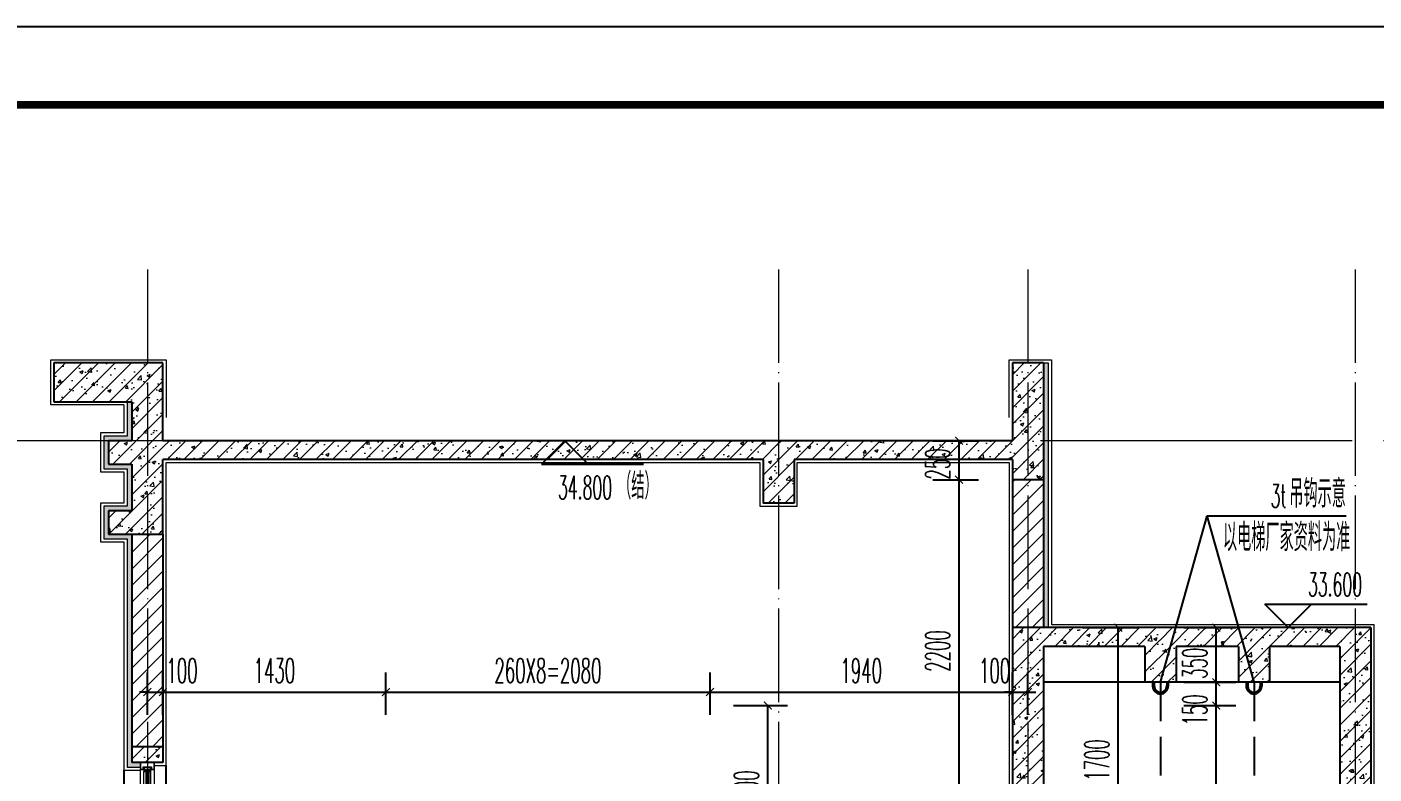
# Model space of a CAD drawing. Extents: x 826826 to 1642106, y -156213 to 399140.
# Drawn here: x 1561937 to 1570580, y 351966 to 356762 of the extents above; entities that cross this region are included whole.
import ezdxf

# ---------------------------------------------------------------- set-up
doc = ezdxf.new("R2010")
doc.units = 0
doc.header["$LTSCALE"] = 1000
doc.linetypes.add('DASH', pattern=[0.35, 0.25, -0.1])
doc.linetypes.add('DOTE', pattern=[2.42, 2, -0.2, 0.02, -0.2])
doc.layers.get('0').update_dxf_attribs({"linetype": 'CONTINUOUS'})
doc.layers.get('DEFPOINTS').update_dxf_attribs({"linetype": 'CONTINUOUS'})
for name, color, linetype in [('-TK', 7, 'CONTINUOUS'), ('DIM_ELEV', 3, 'CONTINUOUS'), ('DIM_IDEN', 67, 'CONTINUOUS'), ('PUB_DIM', 3, 'CONTINUOUS'), ('PUB_TEXT', 2, 'CONTINUOUS'), ('WALL', 5, 'CONTINUOUS'), ('尺寸标注', 3, 'CONTINUOUS'), ('看线', 251, 'CONTINUOUS'), ('立面-看线', 251, 'CONTINUOUS'), ('设备', 253, 'CONTINUOUS')]:
    doc.layers.add(name, color=color, linetype=linetype)
for name, color, linetype, lineweight in [('DOTE', 251, 'DOTE', 9), ('PUB_HATCH', 8, 'CONTINUOUS', 9), ('S_WINDOW', 144, 'CONTINUOUS', 15), ('内粉刷', 37, 'CONTINUOUS', 9), ('细细', 250, 'CONTINUOUS', 0)]:
    doc.layers.add(name, color=color, linetype=linetype, lineweight=lineweight)
doc.styles.add('_TCH_DIM', font='SIMPLEX.shx', dxfattribs={"width": 0.7, "bigfont": 'GBCBIG.shx'})
doc.styles.add('_TCH_DIM_T3', font='SIMPLEX.shx', dxfattribs={"width": 0.494118, "bigfont": 'GBCBIG.shx'})
doc.styles.add('DIM_FONT_T3', font='SIMPLEX', dxfattribs={"width": 0.705882, "bigfont": 'GBCBIG'})
doc.dimstyles.new('_TCH_ARCH&&50', dxfattribs={"dimtxt": 157.5, "dimasz": 50, "dimexe": 125, "dimexo": 150, "dimgap": 58.75, "dimtad": 1, "dimdec": 0, "dimzin": 0, "dimdsep": 46, "dimtxsty": '_TCH_DIM_T3', "dimblk": 'ARCHTICK', "dimcen": 0.09, "dimclrt": 7, "dimazin": 0, "dimtfac": 1, "dimtdec": 0, "dimtix": 1, "dimtmove": 2, "dimatfit": 3, "dimldrblk": 'ARCHTICK', "dimfxl": 0, "dimtolj": 1, "dimtzin": 0, "dimarcsym": 0})
pattern_1 = [(315, (-218910.2607, -140541.0897), (-1.767766953, -1.767766953), []), (315, (-218909.0822, -140541.0897), (-1.767766953, -1.767766953), [])]
pattern_2 = [(315, (-218910.2607, -141979.3279), (-1.767766953, -1.767766953), []), (315, (-218909.0822, -141979.3279), (-1.767766953, -1.767766953), [])]
pattern_3 = [(45, (604796.58, 429188.095), (-53.03303, 53.03303), [])]
pattern_4 = [(45, (604796.58, 429134.24), (-53.0330086, 53.0330086), []), (50, (604796.58, 429134.24), (215.178055, -18.82564), [22.5, -247.5]), (355, (604796.58, 429134.24), (-41.6254, 225.65764), [18, -198]), (100.4514, (604814.52, 429132.67), (173.552815, 206.831863), [19.122057, -210.342634]), (46.1842, (604796.58, 429194.24), (320.172315, -49.655704), [33.75, -371.25]), (96.6356, (604823.26, 429190.1), (280.39881, 292.23536), [28.68309, -315.5139]), (351.1842, (604796.6, 429194.24), (280.39858, 292.23558), [27, -297]), (21, (604826.58, 429179.24), (179.072116, -120.785667), [22.5, -247.5]), (326, (604826.58, 429179.24), (72.9946, 217.545014), [18, -198]), (71.4514, (604841.5, 429169.18), (252.06679, 96.75915), [19.122057, -210.342634]), (37.5, (604796.58, 429134.24), (3.6479566, 99.868156), [0, -195.6, 0, -201, 0, -198.75]), (7.5, (604796.58, 429134.24), (78.920861, 118.323514), [0, -114.6, 0, -191.1, 0, -75.75]), (327.5, (604729.68, 429134.24), (160.146731, -6.7664615), [0, -75, 0, -234, 0, -310.5]), (317.5, (604699.68, 429134.24), (174.95585, 30.031495), [0, -97.5, 0, -155.4, 0, -220.5])]

# ---------------------------------------------------------------- blocks, each defined once
blk = doc.blocks.new('A1')
blk.add_lwpolyline([(0, 59400), (0, 0), (84100, 0), (84100, 59400)], close=True)
at = {"const_width": 100}
blk.add_lwpolyline([(2500, 58400), (2500, 1000), (83100, 1000), (83100, 58400)], close=True, dxfattribs=at)
blk = doc.blocks.new('zrszerf')
at = {"layer": '细细'}
h = blk.add_hatch(dxfattribs=at)
h.set_pattern_fill('金属', color=256, style=0)
h.set_pattern_definition(pattern_1)
h.paths.add_polyline_path([(257694.9, 608543.3), (257714.9, 608543.3), (257714.9, 608556.8), (257764.9, 608556.8), (257764.9, 608543.3), (257784.9, 608543.3), (257784.9, 608588.3), (257694.9, 608588.3)])
h.paths.add_polyline_path([(257712.9, 608558.8), (257712.9, 608545.3), (257696.9, 608545.3), (257696.9, 608586.3), (257782.9, 608586.3), (257782.9, 608545.3), (257766.9, 608545.3), (257766.9, 608558.8)], flags=16)
h = blk.add_hatch(dxfattribs=at)
h.set_pattern_fill('金属', color=256, style=0)
h.set_pattern_definition(pattern_1)
h.paths.add_polyline_path([(257762.4, 608554.8), (257762.4, 608529.8), (257750.4, 608529.8), (257750.4, 608539.8), (257729.4, 608539.8), (257729.4, 608529.8), (257717.4, 608529.8), (257717.4, 608554.8)])
h.paths.add_polyline_path([(257719.4, 608552.8), (257719.4, 608531.8), (257727.4, 608531.8), (257727.4, 608541.8), (257752.4, 608541.8), (257752.4, 608531.8), (257760.4, 608531.8), (257760.4, 608552.8)], flags=16)
h = blk.add_hatch(color=256, dxfattribs=at)
edge = h.paths.add_edge_path()
edge.add_line((257735.4, 608539.8), (257735.4, 608527.8))
edge.add_arc((257739.9, 608519.5), 9.44, 61.51755, 118.48245, ccw=False)
edge.add_line((257744.4, 608527.8), (257744.4, 608539.8))
edge.add_arc((257739.9, 608548.1), 9.44, 241.51755, 298.48245, ccw=False)
h = blk.add_hatch(dxfattribs=at)
h.set_pattern_fill('金属', color=256, style=0)
h.set_pattern_definition(pattern_2)
h.paths.add_polyline_path([(257694.9, 607233.3), (257714.9, 607233.3), (257714.9, 607219.8), (257764.9, 607219.8), (257764.9, 607233.3), (257784.9, 607233.3), (257784.9, 607188.3), (257694.9, 607188.3)])
h.paths.add_polyline_path([(257712.9, 607217.8), (257712.9, 607231.3), (257696.9, 607231.3), (257696.9, 607190.3), (257782.9, 607190.3), (257782.9, 607231.3), (257766.9, 607231.3), (257766.9, 607217.8)], flags=16)
h = blk.add_hatch(dxfattribs=at)
h.set_pattern_fill('金属', color=256, style=0)
h.set_pattern_definition(pattern_2)
h.paths.add_polyline_path([(257762.4, 607221.8), (257762.4, 607246.8), (257750.4, 607246.8), (257750.4, 607236.8), (257729.4, 607236.8), (257729.4, 607246.8), (257717.4, 607246.8), (257717.4, 607221.8)])
h.paths.add_polyline_path([(257719.4, 607223.8), (257719.4, 607244.8), (257727.4, 607244.8), (257727.4, 607234.8), (257752.4, 607234.8), (257752.4, 607244.8), (257760.4, 607244.8), (257760.4, 607223.8)], flags=16)
h = blk.add_hatch(color=256, dxfattribs=at)
edge = h.paths.add_edge_path()
edge.add_line((257735.4, 607236.8), (257735.4, 607248.8))
edge.add_arc((257739.9, 607257.1), 9.44, 241.51755, 298.48245)
edge.add_line((257744.4, 607248.8), (257744.4, 607236.8))
edge.add_arc((257739.9, 607228.5), 9.44, 61.51755, 118.48245)
at = {"layer": 'S_WINDOW'}
for p, q in [((257694.9, 607233.3), (257694.9, 608543.3)), ((257717.4, 607246.8), (257717.4, 608529.8)), ((257762.4, 607246.8), (257762.4, 608529.8)), ((257784.9, 607233.3), (257784.9, 608543.3))]:
    blk.add_line(p, q, dxfattribs=at)
for points in [[(257784.9, 608588.3), (257784.9, 608543.3), (257764.9, 608543.3), (257764.9, 608556.8), (257714.9, 608556.8), (257714.9, 608543.3), (257694.9, 608543.3), (257694.9, 608588.3)], [(257782.9, 608586.3), (257782.9, 608545.3), (257766.9, 608545.3), (257766.9, 608558.8), (257712.9, 608558.8), (257712.9, 608545.3), (257696.9, 608545.3), (257696.9, 608586.3)], [(257762.4, 608554.8), (257762.4, 608529.8), (257750.4, 608529.8), (257750.4, 608539.8), (257729.4, 608539.8), (257729.4, 608529.8), (257717.4, 608529.8), (257717.4, 608554.8)], [(257760.4, 608552.8), (257760.4, 608531.8), (257752.4, 608531.8), (257752.4, 608541.8), (257727.4, 608541.8), (257727.4, 608531.8), (257719.4, 608531.8), (257719.4, 608552.8)], [(257784.9, 607188.3), (257784.9, 607233.3), (257764.9, 607233.3), (257764.9, 607219.8), (257714.9, 607219.8), (257714.9, 607233.3), (257694.9, 607233.3), (257694.9, 607188.3)], [(257782.9, 607190.3), (257782.9, 607231.3), (257766.9, 607231.3), (257766.9, 607217.8), (257712.9, 607217.8), (257712.9, 607231.3), (257696.9, 607231.3), (257696.9, 607190.3)], [(257762.4, 607221.8), (257762.4, 607246.8), (257750.4, 607246.8), (257750.4, 607236.8), (257729.4, 607236.8), (257729.4, 607246.8), (257717.4, 607246.8), (257717.4, 607221.8)], [(257760.4, 607223.8), (257760.4, 607244.8), (257752.4, 607244.8), (257752.4, 607234.8), (257727.4, 607234.8), (257727.4, 607244.8), (257719.4, 607244.8), (257719.4, 607223.8)]]:
    blk.add_lwpolyline(points, close=True, dxfattribs=at)
at = {"layer": '细细'}
for points in [[(257729.4, 608529.8), (257729.4, 607246.8)], [(257735.4, 607248.8), (257735.4, 608539.8)], [(257744.4, 607248.8), (257744.4, 608539.8)], [(257750.4, 608529.8), (257750.4, 607246.8)]]:
    blk.add_lwpolyline(points, dxfattribs=at)
for points in [[(257735.4, 608539.8), (257735.4, 608527.8, -0.253805), (257744.4, 608527.8), (257744.4, 608539.8, -0.253805)], [(257735.4, 607236.8), (257735.4, 607248.8, 0.253805), (257744.4, 607248.8), (257744.4, 607236.8, 0.253805)]]:
    blk.add_lwpolyline(points, format="xyb", close=True, dxfattribs=at)
blk = doc.blocks.new('_ArchTick')
at = {"color": 0, "linetype": 'ByBlock', "const_width": 0.15}
blk.add_lwpolyline([(-0.5, -0.5), (0.5, 0.5)], dxfattribs=at)
blk = doc.blocks.new('*D2236')
at = {"layer": 'DEFPOINTS', "color": 0}
for p in [(1566319.9, 352405.8), (1566691.1, 352405.8), (1566319.9, 351305.8)]:
    blk.add_point(p, dxfattribs=at)
at = {"layer": '尺寸标注', "color": 0, "lineweight": -2}
for p, q in [((1566469.9, 352405.8), (1566816.1, 352405.8)), ((1566691.1, 351305.8), (1566691.1, 352405.8)), ((1566469.9, 351305.8), (1566816.1, 351305.8))]:
    blk.add_line(p, q, dxfattribs=at)
at = {"layer": '尺寸标注', "color": 0, "lineweight": -2, "xscale": 50, "yscale": 50, "zscale": 50}
for p, rotation in [((1566691.1, 352405.8), 90), ((1566691.1, 351305.8), 270)]:
    blk.add_blockref('_ArchTick', p, dxfattribs=dict(at, rotation=rotation))
at = {"layer": '尺寸标注', "color": 7, "insert": (1566553.6, 351855.8), "char_height": 157.5, "attachment_point": 5, "rotation": 90, "style": '_TCH_DIM_T3'}
blk.add_mtext('\\A1;1100', dxfattribs=at)
blk = doc.blocks.new('*D2254')
at = {"layer": 'DEFPOINTS', "color": 0}
for p in [(1567599.1, 354105.8), (1567918.1, 354105.8), (1567599.1, 353855.8)]:
    blk.add_point(p, dxfattribs=at)
at = {"layer": '尺寸标注', "color": 0, "lineweight": -2}
for p, q in [((1567749.1, 354105.8), (1568043.1, 354105.8)), ((1567918.1, 353855.8), (1567918.1, 354105.8)), ((1567749.1, 353855.8), (1568043.1, 353855.8))]:
    blk.add_line(p, q, dxfattribs=at)
at = {"layer": '尺寸标注', "color": 0, "lineweight": -2, "xscale": 50, "yscale": 50, "zscale": 50}
for p, rotation in [((1567918.1, 354105.8), 90), ((1567918.1, 353855.8), 270)]:
    blk.add_blockref('_ArchTick', p, dxfattribs=dict(at, rotation=rotation))
at = {"layer": '尺寸标注', "color": 7, "insert": (1567780.6, 353956.4), "char_height": 157.5, "attachment_point": 5, "rotation": 90, "style": '_TCH_DIM_T3'}
blk.add_mtext('\\A1;250', dxfattribs=at)
blk = doc.blocks.new('*D2255')
at = {"layer": 'DEFPOINTS', "color": 0}
for p in [(1567599.1, 353855.8), (1567918.1, 353855.8), (1567599.1, 351655.8)]:
    blk.add_point(p, dxfattribs=at)
at = {"layer": '尺寸标注', "color": 0, "lineweight": -2}
for p, q in [((1567749.1, 353855.8), (1568043.1, 353855.8)), ((1567918.1, 351655.8), (1567918.1, 353855.8)), ((1567749.1, 351655.8), (1568043.1, 351655.8))]:
    blk.add_line(p, q, dxfattribs=at)
at = {"layer": '尺寸标注', "color": 0, "lineweight": -2, "xscale": 50, "yscale": 50, "zscale": 50}
for p, rotation in [((1567918.1, 353855.8), 90), ((1567918.1, 351655.8), 270)]:
    blk.add_blockref('_ArchTick', p, dxfattribs=dict(at, rotation=rotation))
at = {"layer": '尺寸标注', "color": 7, "insert": (1567780.6, 352755.8), "char_height": 157.5, "attachment_point": 5, "rotation": 90, "style": '_TCH_DIM_T3'}
blk.add_mtext('\\A1;2200', dxfattribs=at)
blk = doc.blocks.new('*D2268')
at = {"layer": 'DEFPOINTS', "color": 0}
for p in [(1568559.9, 352905.8), (1568939.5, 352905.8), (1568559.9, 351205.8)]:
    blk.add_point(p, dxfattribs=at)
at = {"layer": 'PUB_DIM', "color": 0, "lineweight": -2}
for p, q in [((1568709.9, 352905.8), (1569064.5, 352905.8)), ((1568939.5, 351205.8), (1568939.5, 352905.8)), ((1568709.9, 351205.8), (1569064.5, 351205.8))]:
    blk.add_line(p, q, dxfattribs=at)
at = {"layer": 'PUB_DIM', "color": 0, "lineweight": -2, "xscale": 50, "yscale": 50, "zscale": 50}
for p, rotation in [((1568939.5, 352905.8), 90), ((1568939.5, 351205.8), 270)]:
    blk.add_blockref('_ArchTick', p, dxfattribs=dict(at, rotation=rotation))
at = {"layer": 'PUB_DIM', "color": 7, "insert": (1568802, 352055.8), "char_height": 157.5, "attachment_point": 5, "rotation": 90, "style": '_TCH_DIM_T3'}
blk.add_mtext('\\A1;1700', dxfattribs=at)
blk = doc.blocks.new('*D2269')
at = {"layer": 'DEFPOINTS', "color": 0}
for p in [(1568359.9, 352492), (1568259.8, 352196.2), (1568359.9, 352196.2)]:
    blk.add_point(p, dxfattribs=at)
at = {"layer": '尺寸标注', "color": 0, "lineweight": -2}
for p, q in [((1568259.8, 352346.2), (1568259.8, 352617)), ((1568359.9, 352346.2), (1568359.9, 352617)), ((1568259.8, 352492), (1568209.8, 352492)), ((1568259.8, 352492), (1568359.9, 352492)), ((1568359.9, 352492), (1568409.9, 352492))]:
    blk.add_line(p, q, dxfattribs=at)
at = {"layer": '尺寸标注', "color": 0, "lineweight": -2, "xscale": 50, "yscale": 50, "zscale": 50}
blk.add_blockref('_ArchTick', (1568259.8, 352492), dxfattribs=at)
at = {"layer": '尺寸标注', "color": 0, "lineweight": -2, "xscale": 50, "yscale": 50, "zscale": 50, "rotation": 180}
blk.add_blockref('_ArchTick', (1568359.9, 352492), dxfattribs=at)
at = {"layer": '尺寸标注', "color": 7, "insert": (1568146.1, 352629.5), "char_height": 157.5, "attachment_point": 5, "style": '_TCH_DIM_T3'}
blk.add_mtext('\\A1;100', dxfattribs=at)
blk = doc.blocks.new('*D2270')
at = {"layer": 'DEFPOINTS', "color": 0}
for p in [(1568259.8, 352492), (1566320, 352196.2), (1568259.8, 352196.2)]:
    blk.add_point(p, dxfattribs=at)
at = {"layer": '尺寸标注', "color": 0, "lineweight": -2}
for p, q in [((1566320, 352346.2), (1566320, 352617)), ((1568259.8, 352346.2), (1568259.8, 352617)), ((1566320, 352492), (1568259.8, 352492))]:
    blk.add_line(p, q, dxfattribs=at)
at = {"layer": '尺寸标注', "color": 0, "lineweight": -2, "xscale": 50, "yscale": 50, "zscale": 50, "rotation": 180}
blk.add_blockref('_ArchTick', (1566320, 352492), dxfattribs=at)
at = {"layer": '尺寸标注', "color": 0, "lineweight": -2, "xscale": 50, "yscale": 50, "zscale": 50}
blk.add_blockref('_ArchTick', (1568259.8, 352492), dxfattribs=at)
at = {"layer": '尺寸标注', "color": 7, "insert": (1567289.9, 352629.5), "char_height": 157.5, "attachment_point": 5, "style": '_TCH_DIM_T3'}
blk.add_mtext('\\A1;1940', dxfattribs=at)
blk = doc.blocks.new('*D2271')
at = {"layer": 'DEFPOINTS', "color": 0}
for p in [(1566320, 352492), (1564240, 352196.2), (1566320, 352196.2)]:
    blk.add_point(p, dxfattribs=at)
at = {"layer": '尺寸标注', "color": 0, "lineweight": -2}
for p, q in [((1564240, 352346.2), (1564240, 352617)), ((1566320, 352346.2), (1566320, 352617)), ((1564240, 352492), (1566320, 352492))]:
    blk.add_line(p, q, dxfattribs=at)
at = {"layer": '尺寸标注', "color": 0, "lineweight": -2, "xscale": 50, "yscale": 50, "zscale": 50, "rotation": 180}
blk.add_blockref('_ArchTick', (1564240, 352492), dxfattribs=at)
at = {"layer": '尺寸标注', "color": 0, "lineweight": -2, "xscale": 50, "yscale": 50, "zscale": 50}
blk.add_blockref('_ArchTick', (1566320, 352492), dxfattribs=at)
at = {"layer": '尺寸标注', "color": 7, "insert": (1565280, 352629.5), "char_height": 157.5, "attachment_point": 5, "style": '_TCH_DIM_T3'}
blk.add_mtext('\\A1;260X8=2080', dxfattribs=at)
blk = doc.blocks.new('*D2272')
at = {"layer": 'DEFPOINTS', "color": 0}
for p in [(1564240, 352492), (1562809.9, 352196.2), (1564240, 352196.2)]:
    blk.add_point(p, dxfattribs=at)
at = {"layer": '尺寸标注', "color": 0, "lineweight": -2}
for p, q in [((1562809.9, 352346.2), (1562809.9, 352617)), ((1564240, 352346.2), (1564240, 352617)), ((1562809.9, 352492), (1564240, 352492))]:
    blk.add_line(p, q, dxfattribs=at)
at = {"layer": '尺寸标注', "color": 0, "lineweight": -2, "xscale": 50, "yscale": 50, "zscale": 50, "rotation": 180}
blk.add_blockref('_ArchTick', (1562809.9, 352492), dxfattribs=at)
at = {"layer": '尺寸标注', "color": 0, "lineweight": -2, "xscale": 50, "yscale": 50, "zscale": 50}
blk.add_blockref('_ArchTick', (1564240, 352492), dxfattribs=at)
at = {"layer": '尺寸标注', "color": 7, "insert": (1563524.9, 352629.5), "char_height": 157.5, "attachment_point": 5, "style": '_TCH_DIM_T3'}
blk.add_mtext('\\A1;1430', dxfattribs=at)
blk = doc.blocks.new('*D2273')
at = {"layer": 'DEFPOINTS', "color": 0}
for p in [(1562809.9, 352492), (1562709.9, 352196.2), (1562809.9, 352196.2)]:
    blk.add_point(p, dxfattribs=at)
at = {"layer": '尺寸标注', "color": 0, "lineweight": -2}
for p, q in [((1562709.9, 352346.2), (1562709.9, 352617)), ((1562809.9, 352346.2), (1562809.9, 352617)), ((1562709.9, 352492), (1562659.9, 352492)), ((1562709.9, 352492), (1562809.9, 352492)), ((1562809.9, 352492), (1562859.9, 352492))]:
    blk.add_line(p, q, dxfattribs=at)
at = {"layer": '尺寸标注', "color": 0, "lineweight": -2, "xscale": 50, "yscale": 50, "zscale": 50}
blk.add_blockref('_ArchTick', (1562709.9, 352492), dxfattribs=at)
at = {"layer": '尺寸标注', "color": 0, "lineweight": -2, "xscale": 50, "yscale": 50, "zscale": 50, "rotation": 180}
blk.add_blockref('_ArchTick', (1562809.9, 352492), dxfattribs=at)
at = {"layer": '尺寸标注', "color": 7, "insert": (1562932.1, 352629.5), "char_height": 157.5, "attachment_point": 5, "style": '_TCH_DIM_T3'}
blk.add_mtext('\\A1;100', dxfattribs=at)
blk = doc.blocks.new('*D2276')
at = {"layer": 'DEFPOINTS', "color": 0}
for p in [(1569209.9, 352405.8), (1569568.3, 352405.8), (1569209.9, 348305.8)]:
    blk.add_point(p, dxfattribs=at)
at = {"layer": 'PUB_DIM', "color": 0, "lineweight": -2}
for p, q in [((1569359.9, 352405.8), (1569693.3, 352405.8)), ((1569568.3, 348305.8), (1569568.3, 352405.8)), ((1569359.9, 348305.8), (1569693.3, 348305.8))]:
    blk.add_line(p, q, dxfattribs=at)
at = {"layer": 'PUB_DIM', "color": 0, "lineweight": -2, "xscale": 50, "yscale": 50, "zscale": 50}
for p, rotation in [((1569568.3, 352405.8), 90), ((1569568.3, 348305.8), 270)]:
    blk.add_blockref('_ArchTick', p, dxfattribs=dict(at, rotation=rotation))
at = {"layer": 'PUB_DIM', "color": 7, "insert": (1569430.8, 350355.8), "char_height": 157.5, "attachment_point": 5, "rotation": 90, "style": '_TCH_DIM_T3'}
blk.add_mtext('\\A1;4100', dxfattribs=at)
blk = doc.blocks.new('*D2277')
at = {"layer": 'DEFPOINTS', "color": 0}
for p in [(1569209.9, 352555.8), (1569568.3, 352555.8), (1569209.9, 352405.8)]:
    blk.add_point(p, dxfattribs=at)
at = {"layer": 'PUB_DIM', "color": 0, "lineweight": -2}
for p, q in [((1569359.9, 352555.8), (1569693.3, 352555.8)), ((1569568.3, 352405.8), (1569568.3, 352555.8)), ((1569359.9, 352405.8), (1569693.3, 352405.8))]:
    blk.add_line(p, q, dxfattribs=at)
at = {"layer": 'PUB_DIM', "color": 0, "lineweight": -2, "xscale": 50, "yscale": 50, "zscale": 50}
for p, rotation in [((1569568.3, 352555.8), 90), ((1569568.3, 352405.8), 270)]:
    blk.add_blockref('_ArchTick', p, dxfattribs=dict(at, rotation=rotation))
at = {"layer": 'PUB_DIM', "color": 7, "insert": (1569430.8, 352377.6), "char_height": 157.5, "attachment_point": 5, "rotation": 90, "style": '_TCH_DIM_T3'}
blk.add_mtext('\\A1;150', dxfattribs=at)
blk = doc.blocks.new('*D2278')
at = {"layer": 'DEFPOINTS', "color": 0}
for p in [(1569209.9, 352905.8), (1569568.3, 352905.8), (1569209.9, 352555.8)]:
    blk.add_point(p, dxfattribs=at)
at = {"layer": 'PUB_DIM', "color": 0, "lineweight": -2}
for p, q in [((1569359.9, 352905.8), (1569693.3, 352905.8)), ((1569568.3, 352555.8), (1569568.3, 352905.8)), ((1569359.9, 352555.8), (1569693.3, 352555.8))]:
    blk.add_line(p, q, dxfattribs=at)
at = {"layer": 'PUB_DIM', "color": 0, "lineweight": -2, "xscale": 50, "yscale": 50, "zscale": 50}
for p, rotation in [((1569568.3, 352905.8), 90), ((1569568.3, 352555.8), 270)]:
    blk.add_blockref('_ArchTick', p, dxfattribs=dict(at, rotation=rotation))
at = {"layer": 'PUB_DIM', "color": 7, "insert": (1569430.8, 352676.9), "char_height": 157.5, "attachment_point": 5, "rotation": 90, "style": '_TCH_DIM_T3'}
blk.add_mtext('\\A1;350', dxfattribs=at)

msp = doc.modelspace()

# ---------------------------------------------------------------- hatches: boundary and pattern name
at = {"layer": 'PUB_HATCH'}
h = msp.add_hatch(dxfattribs=at)
h.set_pattern_fill('钢筋混凝土', color=256, scale=30, style=0)
h.set_pattern_definition(pattern_4)
h.paths.add_polyline_path([(1562809.89, 353505.83), (1562809.89, 354605.83), (1562109.89, 354605.83), (1562109.89, 354355.83), (1562609.89, 354355.83), (1562609.89, 354105.83), (1562459.89, 354105.83), (1562459.89, 353955.83), (1562609.89, 353955.83), (1562609.89, 353655.83), (1562459.89, 353655.83), (1562459.89, 353505.83)])
h = msp.add_hatch(dxfattribs=at)
h.set_pattern_fill('钢筋混凝土', color=256, scale=30, style=0)
h.set_pattern_definition(pattern_4)
h.paths.add_polyline_path([(1568259.89, 354605.82), (1568259.91, 354105.83), (1568326.58, 354065.83), (1568459.91, 354105.83), (1568459.89, 354605.83)])
h = msp.add_hatch(dxfattribs=at)
h.set_pattern_fill('钢筋混凝土', color=256, scale=30, style=0)
h.set_pattern_definition(pattern_4)
h.paths.add_polyline_path([(1562809.89, 354105.83), (1562809.89, 353985.83), (1566659.89, 353985.83), (1566759.89, 354025.83), (1566759.89, 354105.83)])
h = msp.add_hatch(dxfattribs=at)
h.set_pattern_fill('钢筋混凝土', color=256, scale=30, style=0)
h.set_pattern_definition(pattern_4)
h.paths.add_polyline_path([(1568326.58, 354065.83), (1568259.91, 354105.83), (1566759.89, 354105.83), (1566759.89, 354025.83), (1566859.89, 353985.83), (1568259.92, 353985.83)])
h = msp.add_hatch(dxfattribs=at)
h.set_pattern_fill('钢筋混凝土', color=256, scale=30, style=0)
h.set_pattern_definition(pattern_4)
h.paths.add_polyline_path([(1568326.58, 354065.83), (1568259.92, 353985.83), (1568259.92, 353855.83), (1568459.92, 353855.83), (1568459.91, 354105.83)])
h = msp.add_hatch(dxfattribs=at)
h.set_pattern_fill('钢筋混凝土', color=256, scale=30, style=0)
h.set_pattern_definition(pattern_4)
h.paths.add_polyline_path([(1566759.89, 354025.83), (1566659.89, 353985.83), (1566659.89, 353705.83), (1566859.89, 353705.83), (1566859.89, 353985.83)])
h = msp.add_hatch(dxfattribs=at)
h.set_pattern_fill('普通砖', color=256, scale=30, style=0)
h.set_pattern_definition(pattern_3)
h.paths.add_polyline_path([(1568459.92, 353855.83), (1568259.92, 353855.83), (1568259.91, 352905.83), (1568459.91, 352905.83)])
h = msp.add_hatch(dxfattribs=at)
h.set_pattern_fill('普通砖', color=256, scale=30, style=0)
h.set_pattern_definition(pattern_3)
h.paths.add_polyline_path([(1562809.89, 353505.83), (1562709.86, 353505.83), (1562609.94, 353505.83), (1562609.95, 352140.84), (1562809.95, 352140.84), (1562809.94, 353505.83)])
h = msp.add_hatch(dxfattribs=at)
h.set_pattern_fill('钢筋混凝土', color=256, scale=30, style=0)
h.set_pattern_definition(pattern_4)
h.paths.add_polyline_path([(1568459.91, 352785.83), (1568259.91, 352905.83), (1568259.84, 351155.85), (1568326.54, 351155.94), (1568459.84, 351155.84)])
h = msp.add_hatch(dxfattribs=at)
h.set_pattern_fill('钢筋混凝土', color=256, scale=30, style=0)
h.set_pattern_definition(pattern_4)
h.paths.add_polyline_path([(1569209.88, 352825.83), (1569209.88, 352905.83), (1568259.91, 352905.83), (1568459.91, 352785.83), (1569109.88, 352785.83)])
h = msp.add_hatch(dxfattribs=at)
h.set_pattern_fill('钢筋混凝土', color=256, scale=30, style=0)
h.set_pattern_definition(pattern_4)
h.paths.add_polyline_path([(1569809.86, 352825.83), (1569809.86, 352905.83), (1569209.88, 352905.83), (1569209.88, 352825.83), (1569309.88, 352785.83), (1569709.86, 352785.83)])
h = msp.add_hatch(dxfattribs=at)
h.set_pattern_fill('钢筋混凝土', color=256, scale=30, style=0)
h.set_pattern_definition(pattern_4)
h.paths.add_polyline_path([(1570359.9, 352785.83), (1570559.89, 352905.83), (1569809.86, 352905.83), (1569809.86, 352825.83), (1569909.86, 352785.83)])
h = msp.add_hatch(dxfattribs=at)
h.set_pattern_fill('钢筋混凝土', color=256, scale=30, style=0)
h.set_pattern_definition(pattern_4)
h.paths.add_polyline_path([(1570559.89, 352905.83), (1570359.9, 352785.83), (1570359.9, 351205.83), (1570493.23, 351165.83), (1570559.9, 351205.83)])
h = msp.add_hatch(dxfattribs=at)
h.set_pattern_fill('钢筋混凝土', color=256, scale=30, style=0)
h.set_pattern_definition(pattern_4)
h.paths.add_polyline_path([(1569209.88, 352825.83), (1569109.88, 352785.83), (1569109.88, 352555.83), (1569309.88, 352555.83), (1569309.88, 352785.83)])
h = msp.add_hatch(dxfattribs=at)
h.set_pattern_fill('钢筋混凝土', color=256, scale=30, style=0)
h.set_pattern_definition(pattern_4)
h.paths.add_polyline_path([(1569809.86, 352825.83), (1569709.86, 352785.83), (1569709.86, 352555.83), (1569909.86, 352555.83), (1569909.86, 352785.83)])
h = msp.add_hatch(dxfattribs=at)
h.set_pattern_fill('钢筋混凝土', color=256, scale=30, style=0)
h.set_pattern_definition(pattern_4)
h.paths.add_polyline_path([(1562609.89, 352140.84), (1562609.89, 352040.85), (1562809.89, 352040.85), (1562809.89, 352140.84)])
at = {"layer": '立面-看线'}
h = msp.add_hatch(dxfattribs=at)
h.set_pattern_fill('HONEY', color=256, scale=7)
h.set_pattern_definition([(0, (757436.654, -31771.122), (16.66875, 9.623705), [11.1125, -22.225]), (120, (757436.654, -31771.122), (-16.66874801, 9.62370845), [11.1125, -22.225]), (60, (757436.654, -31771.122), (1.99e-06, 19.24741345), [-22.225, 11.1125])])
h.paths.add_polyline_path([(1568489.89, 354575.83), (1568489.89, 354605.83), (1568459.89, 354605.83), (1568459.89, 352905.83), (1568489.89, 352905.83), (1568489.89, 354575.83)])
h = msp.add_hatch(dxfattribs=at)
h.set_pattern_fill('HONEY', color=256, scale=7)
h.set_pattern_definition([(0, (751556.713, -34291.11), (16.66875, 9.623705), [11.1125, -22.225]), (120, (751556.713, -34291.11), (-16.66874801, 9.62370845), [11.1125, -22.225]), (60, (751556.713, -34291.11), (1.99e-06, 19.24741345), [-22.225, 11.1125])])
h.paths.add_polyline_path([(1562609.95, 353505.83), (1562459.89, 353505.83), (1562459.89, 353655.83), (1562609.95, 353655.83), (1562609.95, 353955.83), (1562459.89, 353955.83), (1562459.89, 354105.83), (1562609.95, 354105.83), (1562609.95, 354355.83), (1562579.89, 354355.83), (1562579.89, 354135.83), (1562429.89, 354135.83), (1562429.89, 353925.83), (1562579.89, 353925.83), (1562579.89, 353685.83), (1562429.89, 353685.83), (1562429.89, 353475.83), (1562579.9, 353475.83), (1562579.96, 352010.85), (1562664.96, 352010.85), (1562664.95, 352040.84), (1562609.95, 352040.84)])

# ---------------------------------------------------------------- linework, layer by layer
at = {"layer": 'DIM_ELEV', "color": 3}
for p, q in [((1565387.8, 354105.83), (1565237.8, 353955.83)), ((1565387.8, 354105.83), (1565537.8, 353955.83)), ((1565237.8, 353955.83), (1565893.8, 353955.83))]:
    msp.add_line(p, q, dxfattribs=at)
at = {"layer": 'DIM_ELEV'}
for p, q in [((1570029.62, 352905.81), (1569879.62, 353055.81)), ((1569879.62, 353055.81), (1570535.62, 353055.81)), ((1570029.62, 352905.81), (1570179.62, 353055.81))]:
    msp.add_line(p, q, dxfattribs=at)
at = {"layer": 'DIM_IDEN'}
for p, q in [((1569209.88, 352555.83), (1569510.03, 353624.32)), ((1569810.19, 352555.83), (1569510.03, 353624.32)), ((1569510.03, 353624.32), (1570400.53, 353624.32))]:
    msp.add_line(p, q, dxfattribs=at)
at = {"layer": 'DOTE', "linetype": 'DOTE', "ltscale": 0.3}
for p, q in [((1562709.89, 355205.83), (1562709.91, 330628.83)), ((1566759.89, 355205.83), (1566759.91, 330628.83)), ((1568359.89, 355205.83), (1568359.91, 330628.83)), ((1570459.89, 355205.83), (1570459.91, 330628.83))]:
    msp.add_line(p, q, dxfattribs=at)
at = {"layer": 'DOTE', "linetype": 'DOTE'}
msp.add_line((1572859.96, 354105.83), (1557382.9, 354105.83), dxfattribs=at)
at = {"layer": 'PUB_HATCH', "color": 215}
for points in [[(1568459.89, 354605.83), (1568489.89, 354605.83), (1568489.89, 352905.83)], [(1562579.89, 354355.83), (1562579.89, 354135.83), (1562429.89, 354135.83), (1562429.89, 353925.83), (1562579.89, 353925.83), (1562579.89, 353685.83), (1562429.89, 353685.83), (1562429.89, 353475.83), (1562579.9, 353475.83), (1562579.95, 352010.83), (1562664.88, 352010.86)]]:
    msp.add_lwpolyline(points, dxfattribs=at)
at = {"layer": 'WALL'}
for p, q in [((1562809.89, 354605.83), (1562109.89, 354605.83)), ((1562109.89, 354605.83), (1562109.89, 354355.83)), ((1562809.89, 354105.83), (1562809.89, 354605.83)), ((1568459.89, 354605.83), (1568259.89, 354605.82)), ((1568259.89, 354605.82), (1568259.91, 354105.83)), ((1568459.89, 354605.83), (1568459.91, 354105.83)), ((1562109.89, 354355.83), (1562609.89, 354355.83)), ((1562609.89, 354355.83), (1562609.89, 354105.83)), ((1562609.89, 354105.83), (1562459.89, 354105.83)), ((1562459.89, 354105.83), (1562459.89, 353955.83)), ((1566759.89, 354105.83), (1562809.89, 354105.83)), ((1568259.91, 354105.83), (1566759.89, 354105.83)), ((1568459.91, 354105.83), (1568459.92, 353855.83)), ((1562459.89, 353955.83), (1562609.89, 353955.83)), ((1562609.89, 353955.83), (1562609.89, 353655.83)), ((1562809.89, 353505.83), (1562809.89, 353985.83)), ((1566659.89, 353985.83), (1562809.89, 353985.83)), ((1566659.89, 353985.83), (1566659.89, 353705.83)), ((1568259.92, 353985.83), (1566859.89, 353985.83)), ((1566859.89, 353985.83), (1566859.89, 353705.83)), ((1568259.92, 353985.83), (1568259.92, 353855.83)), ((1568259.92, 353855.83), (1568259.91, 352905.83)), ((1568459.92, 353855.83), (1568259.92, 353855.83)), ((1568459.92, 353855.83), (1568459.91, 352905.83)), ((1566859.89, 353705.83), (1566659.89, 353705.83)), ((1562609.89, 353655.83), (1562459.89, 353655.83)), ((1562459.89, 353655.83), (1562459.89, 353505.83)), ((1562459.89, 353505.83), (1562809.89, 353505.83)), ((1562609.94, 353505.83), (1562609.95, 352140.84)), ((1562809.94, 353505.83), (1562809.89, 353505.83)), ((1562809.94, 353505.83), (1562809.95, 352140.84)), ((1568259.91, 352905.83), (1568259.84, 351155.85)), ((1569209.88, 352905.83), (1568259.91, 352905.83)), ((1569809.86, 352905.83), (1569209.88, 352905.83)), ((1570559.89, 352905.83), (1569809.86, 352905.83)), ((1570559.89, 352905.83), (1570559.9, 351205.83)), ((1568459.91, 352785.83), (1568459.84, 351155.84)), ((1569109.88, 352785.83), (1568459.91, 352785.83)), ((1569109.88, 352785.83), (1569109.88, 352555.83)), ((1569309.88, 352785.83), (1569309.88, 352555.83)), ((1569709.86, 352785.83), (1569309.88, 352785.83)), ((1569709.86, 352785.83), (1569709.86, 352555.83)), ((1570359.9, 352785.83), (1569909.86, 352785.83)), ((1569909.86, 352785.83), (1569909.86, 352555.83)), ((1570359.9, 352785.83), (1570359.9, 351205.83)), ((1569309.88, 352555.83), (1569109.88, 352555.83)), ((1569909.86, 352555.83), (1569709.86, 352555.83)), ((1562609.89, 352140.84), (1562609.89, 352040.85)), ((1562809.89, 352140.84), (1562609.89, 352140.84)), ((1562809.89, 352140.84), (1562809.89, 352040.85)), ((1562809.89, 352040.85), (1562609.89, 352040.85))]:
    msp.add_line(p, q, dxfattribs=at)
at = {"layer": '内粉刷'}
for points in [[(1562559.89, 354335.83), (1562089.89, 354335.83), (1562089.89, 354625.83), (1562829.89, 354625.83), (1562829.89, 354255.82)], [(1568239.91, 354255.82), (1568239.89, 354625.82), (1568509.89, 354625.83), (1568509.89, 352925.83)], [(1562559.89, 354335.83), (1562559.89, 354155.83), (1562409.89, 354155.83), (1562409.89, 353905.83), (1562559.89, 353905.83), (1562559.89, 353705.83), (1562409.89, 353705.83), (1562409.89, 353455.83), (1562559.9, 353455.83), (1562559.95, 351990.82), (1562664.89, 351990.86)], [(1562754.87, 352020.86), (1562829.95, 352020.84), (1562829.89, 353965.83), (1566639.89, 353965.83)], [(1566639.89, 353965.83), (1566639.89, 353685.83), (1566879.89, 353685.83), (1566879.89, 353965.83)], [(1566879.89, 353965.83), (1568239.92, 353965.83), (1568239.9, 351190.83)], [(1568509.89, 352925.83), (1570579.89, 352925.83), (1570579.88, 351355.82)]]:
    msp.add_lwpolyline(points, dxfattribs=at)
at = {"layer": '看线'}
for p, q in [((1570359.9, 352555.83), (1568459.9, 352555.85)), ((1562559.87, 351991), (1562559.87, 350691)), ((1562829.87, 350661), (1562829.87, 352021))]:
    msp.add_line(p, q, dxfattribs=at)
at = {"layer": '设备', "color": 206}
for p, q in [((1569159.88, 352555.83), (1569159.88, 352530.24)), ((1569169.88, 352555.83), (1569169.88, 352530.24)), ((1569249.88, 352555.83), (1569249.88, 352530.24)), ((1569259.88, 352555.83), (1569259.88, 352530.24)), ((1569759.86, 352555.83), (1569759.86, 352530.24)), ((1569769.86, 352555.83), (1569769.86, 352530.24)), ((1569849.86, 352555.83), (1569849.86, 352530.24)), ((1569859.86, 352555.83), (1569859.86, 352530.24))]:
    msp.add_line(p, q, dxfattribs=at)
at = {"layer": '设备', "color": 206, "linetype": 'DASH'}
for p, q in [((1569209.88, 352555.83), (1569209.87, 335255.83)), ((1569810.19, 352555.83), (1569809.95, 335255.83))]:
    msp.add_line(p, q, dxfattribs=at)
at = {"layer": '设备', "color": 206}
for centre, radius in [((1569209.88, 352530.24), 50), ((1569209.88, 352530.24), 40), ((1569809.86, 352530.24), 50), ((1569809.86, 352530.24), 40)]:
    msp.add_arc(centre, radius, 180.000013, 0.000013, dxfattribs=at)

# ---------------------------------------------------------------- block references
at = {"layer": '-TK', "xscale": 0.5, "yscale": 0.5, "zscale": 0.5}
msp.add_blockref('A1', (1537267.3, 327062.42), dxfattribs=at)
at = {"xscale": -1}
msp.add_blockref('zrszerf', (1820449.8, -256547.32), dxfattribs=at)

# ---------------------------------------------------------------- texts
at = {"layer": 'DIM_ELEV', "color": 7, "style": '_TCH_DIM'}
for s, height, width, p in [('34.800', 148.75, 0.494118, (1565344.69, 353730.78)), ('（结）', 168.794, 0.7, (1565729.69, 353730.78))]:
    msp.add_text(s, height=height, dxfattribs=dict(at, width=width)).set_placement(p)
at = {"layer": 'PUB_TEXT'}
for s, height, style, width, p in [('吊钩示意', 178.723, 'DIM_FONT_T3', 0.705882, (1570036.57, 353676.82)), ('3t', 148.75, 'DIM_FONT_T3', 0.49827, (1569916.57, 353676.82)), ('以电梯厂家资料为准', 178.723, 'DIM_FONT_T3', 0.705882, (1569610.79, 353396.82)), ('33.600', 148.75, '_TCH_DIM', 0.494118, (1570156.62, 353108.31))]:
    msp.add_text(s, height=height, dxfattribs=dict(at, style=style, width=width)).set_placement(p)

# ---------------------------------------------------------------- dimensions: what is measured, and where the dimension line sits
at = {"layer": 'PUB_DIM'}
for p1, p2, distance, picture, middle in [((1568559.94, 351205.83), (1568559.94, 352905.83), -379.54, '*D2268', (1568801.98, 352055.83)), ((1569209.88, 348305.83), (1569209.88, 352405.83), -358.41, '*D2276', (1569430.79, 350355.83))]:
    dim = msp.add_aligned_dim(p1=p1, p2=p2, distance=distance, dimstyle='_TCH_ARCH&&50', dxfattribs=at)
    dim.commit()
    dim.dimension.update_dxf_attribs({"geometry": picture, "text_midpoint": middle})
for base, p1, p2, picture, middle in [((1569568.29, 352905.83), (1569209.88, 352555.83), (1569209.88, 352905.83), '*D2278', (1569430.79, 352676.92)), ((1569568.29, 352555.83), (1569209.88, 352405.83), (1569209.88, 352555.83), '*D2277', (1569430.79, 352377.63))]:
    dim = msp.add_linear_dim(base=base, p1=p1, p2=p2, angle=90, dimstyle='_TCH_ARCH&&50', dxfattribs=at)
    dim.commit()
    dim.dimension.update_dxf_attribs({"geometry": picture, "text_midpoint": middle, "dimtype": 161})
at = {"layer": '尺寸标注', "color": 106}
for base, p1, p2, angle, picture, middle in [((1567918.06, 354105.83), (1567599.13, 353855.83), (1567599.13, 354105.83), 90, '*D2254', (1567780.56, 353956.41)), ((1562809.87, 352492.02), (1562709.9, 352196.16), (1562809.87, 352196.16), 0, '*D2273', (1562932.12, 352629.52)), ((1568359.9, 352492.02), (1568259.85, 352196.16), (1568359.9, 352196.16), 0, '*D2269', (1568146.08, 352629.52))]:
    dim = msp.add_linear_dim(base=base, p1=p1, p2=p2, angle=angle, dimstyle='_TCH_ARCH&&50', dxfattribs=at)
    dim.commit()
    dim.dimension.update_dxf_attribs({"geometry": picture, "text_midpoint": middle, "dimtype": 161})
for p1, p2, distance, picture, middle in [((1567599.13, 351655.8), (1567599.13, 353855.83), -318.93, '*D2255', (1567780.56, 352755.81)), ((1562809.87, 352196.16), (1564240.02, 352196.16), 295.86, '*D2272', (1563524.94, 352629.52)), ((1566320.02, 352196.16), (1568259.85, 352196.16), 295.86, '*D2270', (1567289.93, 352629.52)), ((1566319.91, 351305.82), (1566319.91, 352405.82), -371.15, '*D2236', (1566553.56, 351855.82))]:
    dim = msp.add_aligned_dim(p1=p1, p2=p2, distance=distance, dimstyle='_TCH_ARCH&&50', dxfattribs=at)
    dim.commit()
    dim.dimension.update_dxf_attribs({"geometry": picture, "text_midpoint": middle})
dim = msp.add_aligned_dim(p1=(1564240.02, 352196.16), p2=(1566320.02, 352196.16), distance=295.86, text='260X8=2080', dimstyle='_TCH_ARCH&&50', dxfattribs=at)
dim.commit()
dim.dimension.update_dxf_attribs({"geometry": '*D2271', "text_midpoint": (1565280.02, 352629.52)})

doc.saveas('drawing.dxf')
